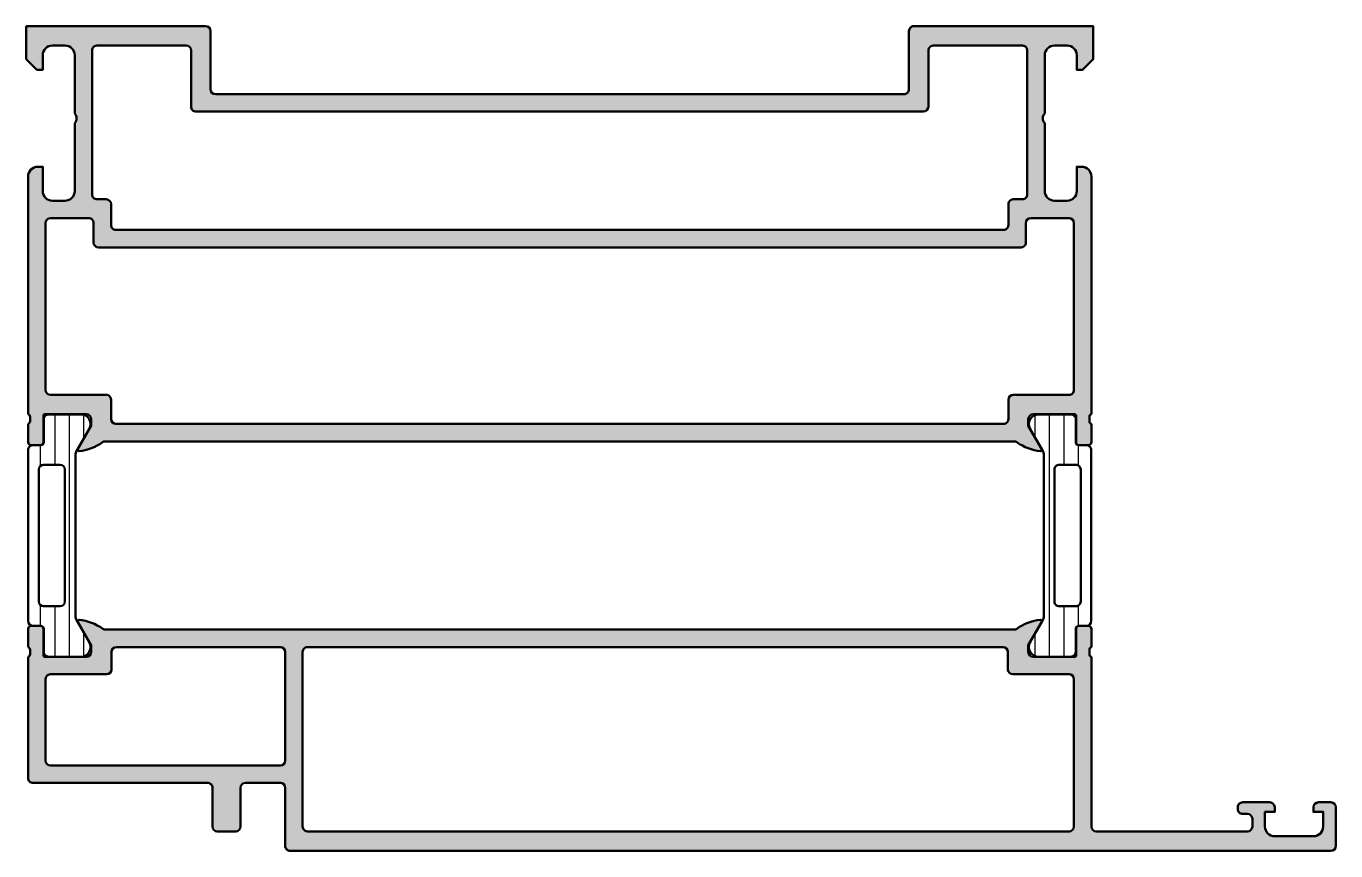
# Model space of a CAD drawing. Extents: x 0 to 135, y 0 to 85.
import ezdxf

# ---------------------------------------------------------------- set-up
doc = ezdxf.new("R2010")
doc.units = 0
for name, color, linetype, lineweight in [('0S-Alu contour', 7, 'Continuous', 50), ('0S-Alu hatch', 252, 'Continuous', 25), ('0S-Plastic contour', 254, 'Continuous', 50), ('0S-Plastic hatch', 253, 'Continuous', 25)]:
    doc.layers.add(name, color=color, linetype=linetype, lineweight=lineweight)
pattern_1 = [(90, (0, 0), (-1.4859, 0), [])]

# ---------------------------------------------------------------- blocks, each defined once
blk = doc.blocks.new('436130__C7B16C82_6BD0_4467_AB91_52075F4DB872_')
at = {"layer": '0S-Alu hatch'}
h = blk.add_hatch(color=256, dxfattribs=at)
edge = h.paths.add_edge_path()
edge.add_line((0, 85), (18.49999999999994, 85.00000000000202))
edge.add_ellipse((18.49999999999979, 84.50000000000188), major_axis=(-0.5000000000001421, 0), ratio=1, start_angle=180, end_angle=269.9999999999829, ccw=False)
edge.add_line((18.99999999999994, 84.50000000000188), (18.99999999999994, 78.50000000000935))
edge.add_arc((19.49999999999993, 78.50000000000935), 0.4999999999999894, 180, 269.9999999999996)
edge.add_line((19.49999999999993, 78.00000000000936), (90.49999999999945, 78.00000000001279))
edge.add_arc((90.49999999999952, 78.50000000001334), 0.5000000000005543, 269.9999999999935, 360)
edge.add_line((91.00000000000006, 78.50000000001334), (91, 84.50000000001963))
edge.add_ellipse((91.49999999999964, 84.5000000000194), major_axis=(-0.4999999999996448, 0), ratio=1, start_angle=269.99999999997556, end_angle=360, ccw=False)
edge.add_line((91.49999999999986, 85.00000000001904), (110, 85.00000000002177))
edge.add_line((110, 85.00000000002177), (109.9999999999999, 81.60998725334218))
edge.add_line((109.9999999999999, 81.60998725334218), (108.8999999999997, 80.50998725334213))
edge.add_line((108.8999999999997, 80.50998725334213), (108.2999999999998, 80.50998725334205))
edge.add_line((108.2999999999998, 80.50998725334205), (108.2999999999999, 82.00998725334212))
edge.add_arc((107.2999999999999, 82.00998725334205), 0.9999999999999573, 0, 90.00000000000081)
edge.add_line((107.2999999999999, 83.009987253342), (106, 83.00998725334199))
edge.add_arc((105.9999999999999, 82.00998725334212), 0.9999999999998721, 89.9999999999992, 180)
edge.add_line((105.0000000000001, 82.00998725334212), (104.9999999999999, 76.00998725334202))
edge.add_arc((105.525, 75.50998725334202), 0.7250000000000246, 136.3971810272982, 223.6028189727017)
edge.add_line((104.9999999999999, 75.00998725334202), (104.9999999999999, 68.0099872533421))
edge.add_arc((106, 68.00998725334208), 1.000000000000028, 180, 270)
edge.add_line((106, 67.00998725334205), (107.2999999999999, 67.00998725334196))
edge.add_arc((107.2999999999998, 68.00998725334202), 1.000000000000042, 270.0000000000041, 360)
edge.add_line((108.2999999999999, 68.00998725334202), (108.2999999999999, 70.50998725334202))
edge.add_line((108.2999999999999, 70.50998725334202), (108.7999999999997, 70.50998725334202))
edge.add_ellipse((108.7999999999998, 69.50998725334192), major_axis=(-1.000000000000099, 0), ratio=1, start_angle=180, end_angle=270.00000000000244, ccw=False)
edge.add_line((109.7999999999999, 69.5099872533419), (109.8000000000008, 45.00000000002188))
edge.add_arc((109.8788364465439, 44.73247940802871), 0.2788950563274882, 106.4198764194935, 181.1645893740963)
edge.add_line((109.5999990000008, 44.72681100003034), (109.5999990000008, 44.27321700003036))
edge.add_arc((109.878867095644, 44.2675563405533), 0.2789255417371578, 178.8371299271119, 253.5754054446409)
edge.add_line((109.8000000000008, 44.00001300003036), (109.8000000000008, 42.12000200002189))
edge.add_ellipse((109.5000000000008, 42.12000200002183), major_axis=(-0.2999999999999971, 0), ratio=1, start_angle=90.00000000000807, end_angle=180, ccw=False)
edge.add_line((109.5000000000009, 41.82000200002183), (108.520025680958, 41.82000200002178))
edge.add_ellipse((108.5200256809581, 42.12000200002177), major_axis=(-0.2999999999999829, 0), ratio=1, start_angle=0, end_angle=89.9999999999892, ccw=False)
edge.add_line((108.2200256809581, 42.12000200002176), (108.220025680958, 44.88000000002194))
edge.add_arc((108.1000256809581, 44.88000000002189), 0.1199999999999051, 0, 90.00000000002036)
edge.add_line((108.1000256809581, 45.0000000000218), (103.8000000000008, 45.00000000002183))
edge.add_arc((103.8000000000008, 44.50000000002183), 0.5, 90, 180)
edge.add_line((103.3000000000008, 44.50000000002183), (103.3000000000008, 43.80000000002181))
edge.add_line((103.3000000000008, 43.80000000002181), (104.6814954576231, 41.40717967699429))
edge.add_ellipse((104.5618802153525, 41.33811978467008), major_axis=(-0.1381197846483073, 0), ratio=1, start_angle=84.37742244924073, end_angle=210.0000000000246, ccw=False)
edge.add_ellipse((105.0382232411751, 46.17660886188026), major_axis=(-5.000000000010685, 0), ratio=1, start_angle=54.48158963273579, end_angle=84.37742244921338, ccw=False)
edge.add_arc((101.8429183889696, 41.69999999992239), 0.5000000001245711, 54.48158963268522, 89.99999999995767)
edge.add_line((101.84291838897, 42.20000000004696), (8.157081610951847, 42.20000000002212))
edge.add_arc((8.157081610951886, 41.70000000002866), 0.499999999993463, 90.00000000000428, 125.5184103672748)
edge.add_ellipse((4.961776758824487, 46.1766088618767), major_axis=(-5.000000000007027, 0), ratio=1, start_angle=95.62257755079412, end_angle=125.518410367271, ccw=False)
edge.add_ellipse((5.438119784647259, 41.33811978467018), major_axis=(-0.13811978464828, 0), ratio=1, start_angle=-29.999999999976694, end_angle=95.62257755082089, ccw=False)
edge.add_line((5.318504542376584, 41.40717967699427), (6.699999999998965, 43.80000000002182))
edge.add_line((6.699999999998965, 43.80000000002182), (6.699999999999, 44.50000000002172))
edge.add_arc((6.199999999998951, 44.50000000002181), 0.5000000000000498, 0, 89.99999999999022)
edge.add_line((6.199999999999036, 45.00000000002186), (1.899974319041781, 45.00000000002188))
edge.add_arc((1.899974319041777, 44.88000000002188), 0.1200000000000045, 89.9999999999982, 180)
edge.add_line((1.779974319041773, 44.88000000002188), (1.77997431904177, 42.12000200002179))
edge.add_ellipse((1.479974319041827, 42.12000200002182), major_axis=(-0.299999999999943, 0), ratio=1, start_angle=89.99999999999778, end_angle=180, ccw=False)
edge.add_line((1.479974319041815, 41.82000200002188), (0.4999999999990053, 41.82000200002188))
edge.add_ellipse((0.4999999999989861, 42.12000200002188), major_axis=(-0.3000000000000043, 0), ratio=1, start_angle=0, end_angle=90.00000000000358, ccw=False)
edge.add_line((0.1999999999989834, 42.12000200002188), (0.1999999999990507, 44.00001300003039))
edge.add_arc((0.121132904355805, 44.26755634055329), 0.2789255417371319, 286.4245945553725, 361.1628700729025)
edge.add_line((0.4000009999989539, 44.27321700003043), (0.400000999998909, 44.72681100003029))
edge.add_arc((0.1211635534558797, 44.7324794080287), 0.2788950563274171, 358.8354106258941, 433.5801235804982)
edge.add_line((0.1999999999989634, 45.0000000000218), (0.1999999999999886, 69.50998725334193))
edge.add_ellipse((1.200000000000013, 69.50998725334203), major_axis=(-1.000000000000024, 0), ratio=1, start_angle=270.00000000000796, end_angle=360, ccw=False)
edge.add_line((1.199999999999874, 70.50998725334206), (1.699999999999924, 70.50998725334199))
edge.add_line((1.699999999999924, 70.50998725334199), (1.699999999999931, 68.00998725334216))
edge.add_arc((2.700000000000038, 68.00998725334216), 1.000000000000106, 180, 269.9999999999943)
edge.add_line((2.699999999999938, 67.00998725334205), (3.999999999999722, 67.00998725334205))
edge.add_arc((3.99999999999985, 68.00998725334215), 1.000000000000099, 269.9999999999927, 360)
edge.add_line((4.99999999999995, 68.00998725334215), (4.999999999999943, 75.00998725334202))
edge.add_arc((4.475000000000115, 75.50998725334205), 0.72499999999989, 316.3971810272854, 403.602818972713)
edge.add_line((4.999999999999956, 76.00998725334206), (4.999999999999943, 82.009987253342))
edge.add_arc((3.999999999999928, 82.00998725334205), 1.000000000000014, 0, 90)
edge.add_line((3.999999999999928, 83.00998725334206), (2.699999999999818, 83.00998725334206))
edge.add_arc((2.700000000000219, 82.00998725334183), 1.000000000000227, 90.000000000023, 180)
edge.add_line((1.699999999999992, 82.00998725334183), (1.699999999999882, 80.509987253342))
edge.add_line((1.699999999999882, 80.509987253342), (1.099999999999795, 80.50998725334213))
edge.add_line((1.099999999999795, 80.50998725334213), (-7.1e-15, 81.60998725334208))
edge.add_line((-7.1e-15, 81.60998725334208), (0, 85))
edge = h.paths.add_edge_path()
edge.add_line((6.949288645833576, 62.70000000000145), (6.949288645833576, 64.70998725334204))
edge.add_arc((6.449288645833547, 64.709987253342), 0.5000000000000285, 0, 90.00000000000325)
edge.add_line((6.449288645833519, 65.20998725334204), (2.499999999999488, 65.20998725334204))
edge.add_arc((2.499999999999488, 64.70998725334204), 0.5, 90, 180)
edge.add_line((1.999999999999488, 64.70998725334204), (1.999999999999488, 47.50000000002184))
edge.add_arc((2.499999999999502, 47.50000000002184), 0.5000000000000142, 180, 269.9999999999984)
edge.add_line((2.499999999999488, 47.00000000002183), (8.24928864583336, 47.00000000002183))
edge.add_ellipse((8.249288645833431, 46.50000000002168), major_axis=(-0.5000000000001564, 0), ratio=1, start_angle=180, end_angle=270.00000000000813, ccw=False)
edge.add_line((8.749288645833587, 46.50000000002175), (8.749288645833587, 44.50000000004659))
edge.add_arc((9.249288645833644, 44.50000000004659), 0.500000000000057, 180, 270)
edge.add_line((9.249288645833644, 44.00000000004653), (100.7507113541662, 44.00000000004653))
edge.add_arc((100.7507113541662, 44.50000000004662), 0.5000000000000853, 269.9999999999968, 360)
edge.add_line((101.2507113541663, 44.50000000004659), (101.2507113541663, 46.50000000002171))
edge.add_ellipse((101.7507113541664, 46.50000000002171), major_axis=(-0.5000000000001137, 0), ratio=1, start_angle=270, end_angle=360, ccw=False)
edge.add_line((101.7507113541664, 47.00000000002183), (107.5000000000004, 47.00000000002183))
edge.add_arc((107.5000000000004, 47.50000000002189), 0.500000000000057, 269.9999999999935, 360)
edge.add_line((108.0000000000005, 47.50000000002184), (108.0000000000004, 64.70998725334204))
edge.add_arc((107.5000000000004, 64.70998725334204), 0.5, 0, 90)
edge.add_line((107.5000000000004, 65.20998725334204), (103.5507113541663, 65.20998725334204))
edge.add_arc((103.5507113541663, 64.70998725334204), 0.5, 90, 180)
edge.add_line((103.0507113541663, 64.70998725334204), (103.0507113541663, 62.70000000000152))
edge.add_ellipse((102.5507113541663, 62.70000000000152), major_axis=(-0.500000000000071, 0), ratio=1, start_angle=89.99999999999511, end_angle=180, ccw=False)
edge.add_line((102.5507113541662, 62.20000000000144), (7.449288645833519, 62.2000000000015))
edge.add_ellipse((7.449288645833526, 62.70000000000145), major_axis=(-0.4999999999999503, 0), ratio=1, start_angle=0, end_angle=89.9999999999992, ccw=False)
edge = h.paths.add_edge_path()
edge.add_arc((7.290012746634417, 82.5099872533427), 0.4900127466352018, 89.9999999999053, 180)
edge.add_line((6.799999999999215, 82.5099872533427), (6.79999999999876, 67.65781615802271))
edge.add_arc((7.299999999998789, 67.65781615802271), 0.5000000000000285, 180, 270.0000000000098)
edge.add_line((7.299999999998874, 67.15781615802268), (8.24928864581176, 67.1578161580227))
edge.add_ellipse((8.249288645811745, 66.6578161580008), major_axis=(-0.500000000021899, 0), ratio=1, start_angle=180, end_angle=269.9999999999984, ccw=False)
edge.add_line((8.749288645833644, 66.6578161580008), (8.749288645833474, 64.50000000000097))
edge.add_arc((9.249288645833346, 64.50000000000097), 0.4999999999998721, 180, 270.0000000000081)
edge.add_line((9.249288645833415, 64.00000000000108), (100.7507113541664, 64.00000000000144))
edge.add_arc((100.7507113541665, 64.50000000000126), 0.4999999999998295, 269.999999999987, 360)
edge.add_line((101.2507113541663, 64.50000000000108), (101.2507113541663, 66.65781615802277))
edge.add_ellipse((101.7507113541662, 66.65781615802277), major_axis=(-0.4999999999998864, 0), ratio=1, start_angle=269.9999999999935, end_angle=360, ccw=False)
edge.add_line((101.7507113541663, 67.15781615802265), (102.700000000001, 67.15781615802265))
edge.add_arc((102.7000000000013, 67.65781615802265), 0.5, 269.9999999999674, 360)
edge.add_line((103.2000000000013, 67.65781615802238), (103.2000000000006, 82.50998725334274))
edge.add_arc((102.7099872533436, 82.50998725334274), 0.4900127466570581, 0, 90.00000000009139)
edge.add_line((102.7099872533428, 82.99999999999982), (93.49999999999994, 82.99999999999972))
edge.add_arc((93.49999999999991, 82.49999999999979), 0.499999999999929, 89.99999999999837, 180)
edge.add_line((93, 82.49999999999984), (92.99999999999994, 76.7000000000093))
edge.add_ellipse((92.49999999999935, 76.7000000000093), major_axis=(-0.5000000000005969, 0), ratio=1, start_angle=90.0000000000424, end_angle=180, ccw=False)
edge.add_line((92.49999999999972, 76.20000000000869), (17.49999999999988, 76.20000000000942))
edge.add_ellipse((17.49999999999978, 76.70000000000927), major_axis=(-0.4999999999998366, 0), ratio=1, start_angle=0, end_angle=90.00000000001222, ccw=False)
edge.add_line((16.99999999999994, 76.70000000000914), (16.99999999999994, 82.49999999997758))
edge.add_arc((16.49999999999994, 82.49999999997758), 0.5, 0, 90)
edge.add_line((16.49999999999994, 82.99999999997758), (7.290012746635227, 82.9999999999779))
at = {"layer": '0S-Alu contour', "color": 7}
for points in [[(0, 85), (18.49999999999994, 85.00000000000202)], [(1.699999999999992, 82.00998725334183), (1.699999999999882, 80.509987253342), (1.099999999999795, 80.50998725334213), (-7.1e-15, 81.60998725334208), (0, 85)], [(18.99999999999994, 84.50000000000188), (18.99999999999994, 78.50000000000935)], [(91.00000000000006, 78.50000000001334), (91, 84.50000000001963)], [(91.49999999999986, 85.00000000001904), (110, 85.00000000002177), (109.9999999999999, 81.60998725334218), (108.8999999999997, 80.50998725334213), (108.2999999999998, 80.50998725334205), (108.2999999999999, 82.00998725334212)], [(3.999999999999928, 83.00998725334206), (2.699999999999818, 83.00998725334206)], [(6.799999999999215, 82.5099872533427), (6.79999999999876, 67.65781615802271)], [(16.49999999999994, 82.99999999997758), (7.290012746635227, 82.9999999999779)], [(16.99999999999994, 76.70000000000914), (16.99999999999994, 82.49999999997758)], [(93, 82.49999999999984), (92.99999999999994, 76.7000000000093)], [(102.7099872533428, 82.99999999999982), (93.49999999999994, 82.99999999999972)], [(103.2000000000013, 67.65781615802238), (103.2000000000006, 82.50998725334274)], [(107.2999999999999, 83.009987253342), (106, 83.00998725334199)], [(4.999999999999956, 76.00998725334206), (4.999999999999943, 82.009987253342)], [(105.0000000000001, 82.00998725334212), (104.9999999999999, 76.00998725334202)], [(19.49999999999993, 78.00000000000936), (90.49999999999945, 78.00000000001279)], [(92.49999999999972, 76.20000000000869), (17.49999999999988, 76.20000000000942)], [(4.99999999999995, 68.00998725334215), (4.999999999999943, 75.00998725334202)], [(104.9999999999999, 75.00998725334202), (104.9999999999999, 68.0099872533421)], [(1.199999999999874, 70.50998725334206), (1.699999999999924, 70.50998725334199), (1.699999999999931, 68.00998725334216)], [(108.2999999999999, 68.00998725334202), (108.2999999999999, 70.50998725334202), (108.7999999999997, 70.50998725334202)], [(0.1999999999989634, 45.0000000000218), (0.1999999999999886, 69.50998725334193)], [(109.7999999999999, 69.5099872533419), (109.8000000000008, 45.00000000002188)], [(2.699999999999938, 67.00998725334205), (3.999999999999722, 67.00998725334205)], [(7.299999999998874, 67.15781615802268), (8.24928864581176, 67.1578161580227)], [(8.749288645833644, 66.6578161580008), (8.749288645833474, 64.50000000000097)], [(101.2507113541663, 64.50000000000108), (101.2507113541663, 66.65781615802277)], [(101.7507113541663, 67.15781615802265), (102.700000000001, 67.15781615802265)], [(106, 67.00998725334205), (107.2999999999999, 67.00998725334196)], [(6.449288645833519, 65.20998725334204), (2.499999999999488, 65.20998725334204)], [(107.5000000000004, 65.20998725334204), (103.5507113541663, 65.20998725334204)], [(1.999999999999488, 64.70998725334204), (1.999999999999488, 47.50000000002184)], [(6.949288645833576, 62.70000000000145), (6.949288645833576, 64.70998725334204)], [(9.249288645833415, 64.00000000000108), (100.7507113541664, 64.00000000000144)], [(103.0507113541663, 64.70998725334204), (103.0507113541663, 62.70000000000152)], [(108.0000000000005, 47.50000000002184), (108.0000000000004, 64.70998725334204)], [(102.5507113541662, 62.20000000000144), (7.449288645833519, 62.2000000000015)], [(2.499999999999488, 47.00000000002183), (8.24928864583336, 47.00000000002183)], [(8.749288645833587, 46.50000000002175), (8.749288645833587, 44.50000000004659)], [(101.2507113541663, 44.50000000004659), (101.2507113541663, 46.50000000002171)], [(101.7507113541664, 47.00000000002183), (107.5000000000004, 47.00000000002183)], [(0.4000009999989539, 44.27321700003043), (0.400000999998909, 44.72681100003029)], [(1.779974319041773, 44.88000000002188), (1.77997431904177, 42.12000200002179)], [(6.199999999999036, 45.00000000002186), (1.899974319041781, 45.00000000002188)], [(108.1000256809581, 45.0000000000218), (103.8000000000008, 45.00000000002183)], [(108.2200256809581, 42.12000200002176), (108.220025680958, 44.88000000002194)], [(109.5999990000008, 44.72681100003034), (109.5999990000008, 44.27321700003036)], [(0.1999999999989834, 42.12000200002188), (0.1999999999990507, 44.00001300003039)], [(5.318504542376584, 41.40717967699427), (6.699999999998965, 43.80000000002182), (6.699999999999, 44.50000000002172)], [(9.249288645833644, 44.00000000004653), (100.7507113541662, 44.00000000004653)], [(103.3000000000008, 44.50000000002183), (103.3000000000008, 43.80000000002181), (104.6814954576231, 41.40717967699429)], [(109.8000000000008, 44.00001300003036), (109.8000000000008, 42.12000200002189)], [(101.84291838897, 42.20000000004696), (8.157081610951847, 42.20000000002212)], [(1.479974319041815, 41.82000200002188), (0.4999999999990053, 41.82000200002188)], [(109.5000000000009, 41.82000200002183), (108.520025680958, 41.82000200002178)]]:
    blk.add_lwpolyline(points, dxfattribs=at)
at = {"layer": '0S-Alu contour', "color": 7, "extrusion": (0, 0, -1)}
for centre, radius, start, end in [((-18.49999999999979, 84.50000000000188), 0.5000000000001421, 90.0000000000171, 180), ((-91.49999999999964, 84.5000000000194), 0.4999999999996448, 0, 90.00000000002441), ((-17.49999999999978, 76.70000000000927), 0.4999999999998366, 269.9999999999878, 0), ((-92.49999999999935, 76.7000000000093), 0.5000000000005969, 180, 269.9999999999576), ((-1.200000000000013, 69.50998725334203), 1.000000000000024, 0, 89.99999999999206), ((-108.7999999999998, 69.50998725334192), 1.000000000000099, 89.99999999999756, 180), ((-8.249288645811745, 66.6578161580008), 0.500000000021899, 90.0000000000016, 180), ((-101.7507113541662, 66.65781615802277), 0.4999999999998864, 0, 90.00000000000651), ((-7.449288645833526, 62.70000000000145), 0.4999999999999503, 270.0000000000008, 0), ((-102.5507113541663, 62.70000000000152), 0.500000000000071, 180, 270.0000000000049), ((-8.249288645833431, 46.50000000002168), 0.5000000000001564, 89.99999999999186, 180), ((-101.7507113541664, 46.50000000002171), 0.5000000000001137, 0, 90), ((-0.4999999999989861, 42.12000200002188), 0.3000000000000043, 269.9999999999964, 0), ((-1.479974319041827, 42.12000200002182), 0.299999999999943, 180, 270.0000000000022), ((-4.961776758824487, 46.1766088618767), 5.000000000007027, 234.481589632729, 264.3774224492059), ((-105.0382232411751, 46.17660886188026), 5.000000000010685, 275.6225775507866, 305.5184103672642), ((-108.5200256809581, 42.12000200002177), 0.2999999999999829, 270.0000000000108, 0), ((-109.5000000000008, 42.12000200002183), 0.2999999999999971, 180, 269.9999999999919), ((-5.438119784647259, 41.33811978467018), 0.13811978464828, 264.3774224491791, 29.99999999997672), ((-104.5618802153525, 41.33811978467008), 0.1381197846483073, 149.9999999999754, 275.6225775507593)]:
    blk.add_arc(centre, radius, start, end, dxfattribs=at)
at = {"layer": '0S-Alu contour', "color": 7}
for centre, radius, start, end in [((2.700000000000219, 82.00998725334183), 1.000000000000227, 90.000000000023, 180), ((3.999999999999928, 82.00998725334205), 1.000000000000014, 0, 90), ((7.290012746634417, 82.5099872533427), 0.4900127466352018, 89.9999999999053, 180), ((16.49999999999994, 82.49999999997758), 0.5, 0, 90), ((93.49999999999991, 82.49999999999979), 0.499999999999929, 89.99999999999837, 180), ((102.7099872533436, 82.50998725334274), 0.4900127466570581, 0, 90.00000000009139), ((105.9999999999999, 82.00998725334212), 0.9999999999998721, 89.9999999999992, 180), ((107.2999999999999, 82.00998725334205), 0.9999999999999573, 0, 90.00000000000081), ((19.49999999999993, 78.50000000000935), 0.4999999999999894, 180, 269.9999999999996), ((90.49999999999952, 78.50000000001334), 0.5000000000005543, 269.9999999999935, 0), ((4.475000000000115, 75.50998725334205), 0.72499999999989, 316.3971810272854, 43.60281897271309), ((105.525, 75.50998725334202), 0.7250000000000246, 136.3971810272982, 223.6028189727017), ((2.700000000000038, 68.00998725334216), 1.000000000000106, 180, 269.9999999999943), ((3.99999999999985, 68.00998725334215), 1.000000000000099, 269.9999999999927, 0), ((7.299999999998789, 67.65781615802271), 0.5000000000000285, 180, 270.0000000000098), ((102.7000000000013, 67.65781615802265), 0.5, 269.9999999999674, 0), ((106, 68.00998725334208), 1.000000000000028, 180, 270), ((107.2999999999998, 68.00998725334202), 1.000000000000042, 270.0000000000041, 0), ((2.499999999999488, 64.70998725334204), 0.5, 90, 180), ((6.449288645833547, 64.709987253342), 0.5000000000000285, 0, 90.00000000000325), ((103.5507113541663, 64.70998725334204), 0.5, 90, 180), ((107.5000000000004, 64.70998725334204), 0.5, 0, 90), ((9.249288645833346, 64.50000000000097), 0.4999999999998721, 180, 270.0000000000081), ((100.7507113541665, 64.50000000000126), 0.4999999999998295, 269.999999999987, 0), ((2.499999999999502, 47.50000000002184), 0.5000000000000142, 180, 269.9999999999984), ((107.5000000000004, 47.50000000002189), 0.500000000000057, 269.9999999999935, 0), ((0.1211635534558797, 44.7324794080287), 0.2788950563274171, 358.8354106258941, 73.58012358049825), ((1.899974319041777, 44.88000000002188), 0.1200000000000045, 89.9999999999982, 180), ((6.199999999998951, 44.50000000002181), 0.5000000000000498, 0, 89.99999999999022), ((103.8000000000008, 44.50000000002183), 0.5, 90, 180), ((108.1000256809581, 44.88000000002189), 0.1199999999999051, 0, 90.00000000002036), ((109.8788364465439, 44.73247940802871), 0.2788950563274882, 106.4198764194935, 181.1645893740963), ((0.121132904355805, 44.26755634055329), 0.2789255417371319, 286.4245945553725, 1.162870072902523), ((9.249288645833644, 44.50000000004659), 0.500000000000057, 180, 270), ((100.7507113541662, 44.50000000004662), 0.5000000000000853, 269.9999999999968, 0), ((109.878867095644, 44.2675563405533), 0.2789255417371578, 178.8371299271119, 253.5754054446409), ((8.157081610951886, 41.70000000002866), 0.499999999993463, 90.00000000000428, 125.5184103672748), ((101.8429183889696, 41.69999999992239), 0.5000000001245711, 54.48158963268522, 89.99999999995767)]:
    blk.add_arc(centre, radius, start, end, dxfattribs=at)
blk = doc.blocks.new('436150__85667DB9_A27B_4EBB_85EC_8E6C97EBCF22_')
at = {"layer": '0S-Alu hatch'}
h = blk.add_hatch(color=256, dxfattribs=at)
edge = h.paths.add_edge_path()
edge.add_arc((0.6999700572225436, 7.499954462553162), 0.4999998920934275, 180, 270.0001587912987)
edge.add_line((0.6999714429377376, 6.999954570461655), (18.69996877529478, 7.000004604487642))
edge.add_ellipse((18.69997016512899, 6.500004604489578), major_axis=(-0.4999999999999963, 0), ratio=1, start_angle=180, end_angle=270.0001592632694, ccw=False)
edge.add_line((19.19997016512899, 6.500004604489589), (19.1999701651292, 2.500004642226102))
edge.add_arc((19.6999701651292, 2.500004642226116), 0.5, 180, 269.9999999999772)
edge.add_line((19.699970165129, 2.000004642226116), (21.59996949843173, 2.000004642225434))
edge.add_arc((21.59996949843145, 2.500004642225505), 0.500000000000071, 270.0000000000326, 360)
edge.add_line((22.09996949843152, 2.500004642225505), (22.09996949843151, 6.499999063508155))
edge.add_ellipse((22.59996949843141, 6.499999063508278), major_axis=(-0.4999999999999041, 0), ratio=1, start_angle=270.00000000001506, end_angle=360, ccw=False)
edge.add_line((22.59996949843128, 6.999999063508184), (26.19996949842705, 6.99999906350817))
edge.add_ellipse((26.19996949842682, 6.499999063504656), major_axis=(-0.5000000000035137, 0), ratio=1, start_angle=180, end_angle=269.9999999999735, ccw=False)
edge.add_line((26.69996949843034, 6.499999063504645), (26.69996949843034, 0.4999999997975948))
edge.add_arc((27.19996949843036, 0.4999999997974385), 0.5000000000000285, 180, 270.0000000001303)
edge.add_line((27.1999694984315, -2.025899e-10), (134.4999701651293, 4.60147e-11))
edge.add_arc((134.4999306950649, 0.5000394701102095), 0.5000394716219578, 270.0045225791946, 359.9954774207697)
edge.add_line((134.9999701651291, 0.5000000000454757), (134.9999701651291, 4.500000000046242))
edge.add_arc((134.4999150615733, 4.499944896490234), 0.5000551065918479, 0.0063137065699082, 89.99368629343056)
edge.add_line((134.4999701651295, 5.000000000046014), (133.1999518545822, 5.000000000046014))
edge.add_arc((133.1999545954497, 4.49999725917857), 0.5000027408749566, 90.00031407855832, 179.9996859215192)
edge.add_line((132.6999518545822, 4.500000000045394), (132.6999518545822, 4.000000000046242))
edge.add_line((132.6999518545822, 4.000000000046242), (133.6999518545826, 4.000000000046242))
edge.add_line((133.6999518545826, 4.000000000046242), (133.6999518545823, 2.500000000046242))
edge.add_ellipse((132.6999320314345, 2.500019823194037), major_axis=(-1.00001982334427, 0), ratio=1, start_angle=90.0011357601876, end_angle=179.9988642393878, ccw=False)
edge.add_line((132.6999518545823, 1.500000000046242), (128.6999518545823, 1.500000000046014))
edge.add_ellipse((128.69997167773, 2.500019823193591), major_axis=(-1.000019823344051, 0), ratio=1, start_angle=0.0011357599706229848, end_angle=89.9988642398124, ccw=False)
edge.add_line((127.6999518545824, 2.500000000049631), (127.6999518545824, 4.000000000046242))
edge.add_line((127.6999518545824, 4.000000000046242), (128.6999518545823, 4.000000000046014))
edge.add_line((128.6999518545823, 4.000000000046014), (128.6999518545823, 4.500000000046014))
edge.add_arc((128.1999491137143, 4.499997259178257), 0.5000027408754965, 0.0003140784807261, 89.99968592143841)
edge.add_line((128.1999518545818, 5.000000000046242), (125.3999640616138, 5.000000000046242))
edge.add_arc((125.399956626963, 4.500007434696755), 0.4999925654047618, 89.99914803909982, 180.0008519608678)
edge.add_line((124.8999640616135, 4.500000000046183), (124.8999640616133, 4.299995422409978))
edge.add_arc((125.3999540994817, 4.299985460277781), 0.4999900379677317, 179.9988584008714, 270.0011415989594)
edge.add_line((125.3999640616135, 3.799995422409295), (125.8999640616137, 3.799995422409295))
edge.add_ellipse((125.8999306739911, 3.299962034786955), major_axis=(-0.5000333887369992, 0), ratio=1, start_angle=180.0038256842582, end_angle=269.99617431573824, ccw=False)
edge.add_line((126.3999640616134, 3.299995422409534), (126.3999640616137, 2.500000000046242))
edge.add_ellipse((125.899780640694, 2.500024147490726), major_axis=(-0.5001834215025825, 0), ratio=1, start_angle=90.00276607862628, end_angle=179.997233921351, ccw=False)
edge.add_line((125.8998047881388, 1.999840726571022), (110.2999701651291, 1.999840726570567))
edge.add_ellipse((110.2999701651291, 2.499840726570578), major_axis=(-0.5000000000000107, 0), ratio=1, start_angle=0, end_angle=90, ccw=False)
edge.add_line((109.7999701651291, 2.499840726570567), (109.7999701651291, 19.99999999999667))
edge.add_ellipse((109.8788066116719, 20.26752059198979), major_axis=(-0.2788950563273654, 0), ratio=1, start_angle=-1.1645893740724773, end_angle=73.58012358055089, ccw=False)
edge.add_line((109.5999691651289, 20.27318899998804), (109.5999691651289, 20.72678299998809))
edge.add_ellipse((109.8788372607721, 20.73244365946513), major_axis=(-0.2789255417372284, 0), ratio=1, start_angle=-73.57540544466673, end_angle=1.1628700728833792, ccw=False)
edge.add_line((109.7999701651291, 20.99998699998818), (109.7999701651291, 22.87999799999657))
edge.add_arc((109.4999701651288, 22.87999799999653), 0.3000000000002103, 0, 89.99999999999459)
edge.add_line((109.4999701651289, 23.17999799999674), (108.519995846086, 23.17999799999674))
edge.add_arc((108.5199958460862, 22.87999799999679), 0.2999999999999545, 90.00000000004614, 180)
edge.add_line((108.2199958460863, 22.87999799999679), (108.2199958460863, 20.11999999999657))
edge.add_ellipse((108.0999958460864, 20.11999999999658), major_axis=(-0.1199999999999051, 0), ratio=1, start_angle=90.00000000000682, end_angle=180, ccw=False)
edge.add_line((108.0999958460864, 19.99999999999667), (103.7999701651281, 19.99999999999667))
edge.add_ellipse((103.7999701651286, 20.49999999999624), major_axis=(-0.4999999999995595, 0), ratio=1, start_angle=0, end_angle=89.99999999994628, ccw=False)
edge.add_line((103.2999701651291, 20.49999999999622), (103.2999701651291, 21.19999999999651))
edge.add_line((103.2999701651291, 21.19999999999651), (104.6814656227514, 23.59282032302404))
edge.add_arc((104.5618503804808, 23.66188021534838), 0.1381197846483169, 329.9999999999122, 457.7024374940416)
edge.add_arc((105.0094687684634, 18.82052898054297), 5.000000000001244, 95.34922800960167, 125.4670560810972)
edge.add_ellipse((101.8181775899771, 23.2999999999973), major_axis=(-0.5000000000001713, 0), ratio=1, start_angle=90.00000000000489, end_angle=125.46705608108991, ccw=False)
edge.add_line((101.8181775899772, 22.79999999999713), (8.181762740277305, 22.79999999999713))
edge.add_ellipse((8.181762740277314, 23.29999999999596), major_axis=(-0.4999999999988347, 0), ratio=1, start_angle=54.532943918866295, end_angle=89.9999999999992, ccw=False)
edge.add_arc((4.990471561794862, 18.82052898055365), 4.999999999990572, 54.53294391886307, 84.6507719903928)
edge.add_arc((5.438089949776866, 23.66188021534856), 0.1381197846481411, 82.29756250591925, 210.0000000000099)
edge.add_line((5.318474707506352, 23.59282032302447), (6.699970165128746, 21.19999999999647))
edge.add_line((6.699970165128746, 21.19999999999647), (6.699970165128718, 20.4999999999969))
edge.add_ellipse((6.199970165128633, 20.49999999999677), major_axis=(-0.5000000000000844, 0), ratio=1, start_angle=90.00000000000642, end_angle=180, ccw=False)
edge.add_line((6.199970165128689, 19.99999999999669), (1.89994448417184, 19.99999999999713))
edge.add_ellipse((1.899944484171611, 20.11999999999725), major_axis=(-0.1200000000001182, 0), ratio=1, start_angle=0, end_angle=90.00000000010908, ccw=False)
edge.add_line((1.779944484171494, 20.11999999999725), (1.779944484171949, 22.87999799999702))
edge.add_arc((1.479944484171738, 22.87999799999699), 0.3000000000002103, 0, 89.99999999999459)
edge.add_line((1.479944484171767, 23.1799979999972), (0.4999701651289286, 23.1799979999972))
edge.add_arc((0.4999701651289286, 22.87999799999699), 0.3000000000002103, 90, 180)
edge.add_line((0.1999701651287182, 22.87999799999699), (0.199970165129173, 20.99998699998845))
edge.add_ellipse((0.1211030694860669, 20.73244365946587), major_axis=(-0.2789255417367892, 0), ratio=1, start_angle=178.837129927107, end_angle=253.57540544463671, ccw=False)
edge.add_line((0.399971165128875, 20.72678299998878), (0.3999711651288749, 20.27318899998852))
edge.add_ellipse((0.1211337185865505, 20.26752059199022), major_axis=(-0.27889505632671, 0), ratio=1, start_angle=106.41987641948259, end_angle=181.164589374085, ccw=False)
edge.add_line((0.1999701651293443, 19.99999999999778), (0.1999701651291161, 7.499954462553162))
edge = h.paths.add_edge_path()
edge.add_ellipse((28.99996949843279, 20.49999999999712), major_axis=(-0.5, 0), ratio=1, start_angle=269.9999999999984, end_angle=360, ccw=False)
edge.add_line((28.99996949843281, 20.99999999999711), (100.699970165129, 20.99999999999713))
edge.add_ellipse((100.699970165129, 20.49999999999713), major_axis=(-0.5, 0), ratio=1, start_angle=180, end_angle=270, ccw=False)
edge.add_line((101.199970165129, 20.49999999999713), (101.199970165129, 18.69999999999713))
edge.add_arc((101.699970165129, 18.69999999999713), 0.5, 180, 270)
edge.add_line((101.699970165129, 18.19999999999713), (107.499970165129, 18.19999999999713))
edge.add_ellipse((107.499970165129, 17.69999999999713), major_axis=(-0.5, 0), ratio=1, start_angle=180, end_angle=270, ccw=False)
edge.add_line((107.999970165129, 17.69999999999713), (107.9999701651291, 2.499999999983458))
edge.add_ellipse((107.4999701651291, 2.499999999983458), major_axis=(-0.5, 0), ratio=1, start_angle=90.00000000013188, end_angle=180, ccw=False)
edge.add_line((107.4999701651303, 1.999999999983458), (28.99996949843214, 1.999999999801573))
edge.add_ellipse((28.99996949843097, 2.499999999801559), major_axis=(-0.4999999999999716, 0), ratio=1, start_angle=0, end_angle=90.00000000013353, ccw=False)
edge.add_line((28.499969498431, 2.499999999801559), (28.49996949843279, 20.49999999999712))
edge = h.paths.add_edge_path()
edge.add_ellipse((2.499970165129241, 17.69999999999714), major_axis=(-0.4999999999999716, 0), ratio=1, start_angle=269.99999999999676, end_angle=360, ccw=False)
edge.add_line((2.499970165129269, 18.19999999999712), (8.29997016512928, 18.19999999999713))
edge.add_arc((8.299970165129267, 18.69999999999715), 0.5000000000000285, 270.0000000000017, 360)
edge.add_line((8.799970165129295, 18.69999999999715), (8.79997016512931, 20.49999999999714))
edge.add_ellipse((9.299970165129295, 20.49999999999714), major_axis=(-0.4999999999999858, 0), ratio=1, start_angle=270.00000000000165, end_angle=360, ccw=False)
edge.add_line((9.29997016512928, 20.99999999999713), (26.19996949843033, 20.99999999999713))
edge.add_ellipse((26.19996949843033, 20.49999999999713), major_axis=(-0.5, 0), ratio=1, start_angle=180, end_angle=270, ccw=False)
edge.add_line((26.69996949843034, 20.49999999999713), (26.69996949843034, 9.299999063508167))
edge.add_ellipse((26.19996949843033, 9.299999063508182), major_axis=(-0.5, 0), ratio=1, start_angle=90, end_angle=180, ccw=False)
edge.add_line((26.19996949843033, 8.799999063508182), (2.499970165129127, 8.799999063508182))
edge.add_ellipse((2.499970165129127, 9.299999063508182), major_axis=(-0.5, 0), ratio=1, start_angle=0, end_angle=90, ccw=False)
edge.add_line((1.999970165129127, 9.299999063508182), (1.999970165129269, 17.69999999999714))
at = {"layer": '0S-Alu contour', "color": 7}
for points in [[(1.479944484171767, 23.1799979999972), (0.4999701651289286, 23.1799979999972)], [(5.318474707506352, 23.59282032302447), (6.699970165128746, 21.19999999999647), (6.699970165128718, 20.4999999999969)], [(103.2999701651291, 20.49999999999622), (103.2999701651291, 21.19999999999651), (104.6814656227514, 23.59282032302404)], [(109.4999701651289, 23.17999799999674), (108.519995846086, 23.17999799999674)], [(0.1999701651287182, 22.87999799999699), (0.199970165129173, 20.99998699998845)], [(1.779944484171494, 20.11999999999725), (1.779944484171949, 22.87999799999702)], [(101.8181775899772, 22.79999999999713), (8.181762740277305, 22.79999999999713)], [(108.2199958460863, 22.87999799999679), (108.2199958460863, 20.11999999999657)], [(109.7999701651291, 20.99998699998818), (109.7999701651291, 22.87999799999657)], [(0.399971165128875, 20.72678299998878), (0.3999711651288749, 20.27318899998852)], [(8.799970165129295, 18.69999999999715), (8.79997016512931, 20.49999999999714)], [(9.29997016512928, 20.99999999999713), (26.19996949843033, 20.99999999999713)], [(26.69996949843034, 20.49999999999713), (26.69996949843034, 9.299999063508167)], [(28.499969498431, 2.499999999801559), (28.49996949843279, 20.49999999999712)], [(28.99996949843281, 20.99999999999711), (100.699970165129, 20.99999999999713)], [(101.199970165129, 20.49999999999713), (101.199970165129, 18.69999999999713)], [(109.5999691651289, 20.27318899998804), (109.5999691651289, 20.72678299998809)], [(0.1999701651293443, 19.99999999999778), (0.1999701651291161, 7.499954462553162)], [(6.199970165128689, 19.99999999999669), (1.89994448417184, 19.99999999999713)], [(108.0999958460864, 19.99999999999667), (103.7999701651281, 19.99999999999667)], [(109.7999701651291, 2.499840726570567), (109.7999701651291, 19.99999999999667)], [(1.999970165129127, 9.299999063508182), (1.999970165129269, 17.69999999999714)], [(2.499970165129269, 18.19999999999712), (8.29997016512928, 18.19999999999713)], [(101.699970165129, 18.19999999999713), (107.499970165129, 18.19999999999713)], [(107.999970165129, 17.69999999999713), (107.9999701651291, 2.499999999983458)], [(26.19996949843033, 8.799999063508182), (2.499970165129127, 8.799999063508182)], [(0.6999714429377376, 6.999954570461655), (18.69996877529478, 7.000004604487642)], [(22.59996949843128, 6.999999063508184), (26.19996949842705, 6.99999906350817)], [(19.19997016512899, 6.500004604489589), (19.1999701651292, 2.500004642226102)], [(22.09996949843152, 2.500004642225505), (22.09996949843151, 6.499999063508155)], [(26.69996949843034, 6.499999063504645), (26.69996949843034, 0.4999999997975948)], [(124.8999640616135, 4.500000000046183), (124.8999640616133, 4.299995422409978)], [(128.1999518545818, 5.000000000046242), (125.3999640616138, 5.000000000046242)], [(127.6999518545824, 2.500000000049631), (127.6999518545824, 4.000000000046242), (128.6999518545823, 4.000000000046014), (128.6999518545823, 4.500000000046014)], [(132.6999518545822, 4.500000000045394), (132.6999518545822, 4.000000000046242), (133.6999518545826, 4.000000000046242), (133.6999518545823, 2.500000000046242)], [(134.4999701651295, 5.000000000046014), (133.1999518545822, 5.000000000046014)], [(134.9999701651291, 0.5000000000454757), (134.9999701651291, 4.500000000046242)], [(125.3999640616135, 3.799995422409295), (125.8999640616137, 3.799995422409295)], [(126.3999640616134, 3.299995422409534), (126.3999640616137, 2.500000000046242)], [(19.699970165129, 2.000004642226116), (21.59996949843173, 2.000004642225434)], [(107.4999701651303, 1.999999999983458), (28.99996949843214, 1.999999999801573)], [(125.8998047881388, 1.999840726571022), (110.2999701651291, 1.999840726570567)], [(132.6999518545823, 1.500000000046242), (128.6999518545823, 1.500000000046014)], [(27.1999694984315, -2.025899e-10), (134.4999701651293, 4.60147e-11)]]:
    blk.add_lwpolyline(points, dxfattribs=at)
for centre, radius, start, end in [((0.4999701651289286, 22.87999799999699), 0.3000000000002103, 90, 180), ((1.479944484171738, 22.87999799999699), 0.3000000000002103, 0, 89.99999999999459), ((5.438089949776866, 23.66188021534856), 0.1381197846481411, 82.29756250591925, 210.0000000000099), ((4.990471561794862, 18.82052898055365), 4.999999999990572, 54.53294391886307, 84.6507719903928), ((105.0094687684634, 18.82052898054297), 5.000000000001244, 95.34922800960167, 125.4670560810972), ((104.5618503804808, 23.66188021534838), 0.1381197846483169, 329.9999999999122, 97.70243749404165), ((108.5199958460862, 22.87999799999679), 0.2999999999999545, 90.00000000004614, 180), ((109.4999701651288, 22.87999799999653), 0.3000000000002103, 0, 89.99999999999459), ((8.299970165129267, 18.69999999999715), 0.5000000000000285, 270.0000000000017, 0), ((101.699970165129, 18.69999999999713), 0.5, 180, 270), ((0.6999700572225436, 7.499954462553162), 0.4999998920934275, 180, 270.0001587912987), ((125.399956626963, 4.500007434696755), 0.4999925654047618, 89.99914803909982, 180.0008519608678), ((125.3999540994817, 4.299985460277781), 0.4999900379677317, 179.9988584008714, 270.0011415989594), ((128.1999491137143, 4.499997259178257), 0.5000027408754965, 0.0003140784807261, 89.99968592143841), ((133.1999545954497, 4.49999725917857), 0.5000027408749566, 90.00031407855832, 179.9996859215192), ((134.4999150615733, 4.499944896490234), 0.5000551065918479, 0.0063137065699082, 89.99368629343056), ((19.6999701651292, 2.500004642226116), 0.5, 180, 269.9999999999772), ((21.59996949843145, 2.500004642225505), 0.500000000000071, 270.0000000000326, 0), ((27.19996949843036, 0.4999999997974385), 0.5000000000000285, 180, 270.0000000001303), ((134.4999306950649, 0.5000394701102095), 0.5000394716219578, 270.0045225791946, 359.9954774207697)]:
    blk.add_arc(centre, radius, start, end, dxfattribs=at)
at = {"layer": '0S-Alu contour', "color": 7, "extrusion": (0, 0, -1)}
for centre, radius, start, end in [((-8.181762740277314, 23.29999999999596), 0.4999999999988347, 270.0000000000008, 305.4670560811338), ((-101.8181775899771, 23.2999999999973), 0.5000000000001713, 234.5329439189102, 269.9999999999951), ((-0.1211030694860669, 20.73244365946587), 0.2789255417367892, 106.4245945553633, 181.1628700728931), ((-0.1211337185865505, 20.26752059199022), 0.27889505632671, 178.835410625915, 253.5801235805174), ((-6.199970165128633, 20.49999999999677), 0.5000000000000844, 180, 269.9999999999936), ((-9.299970165129295, 20.49999999999714), 0.4999999999999858, 0, 89.99999999999837), ((-26.19996949843033, 20.49999999999713), 0.5, 90, 180), ((-28.99996949843279, 20.49999999999712), 0.5, 0, 90.0000000000016), ((-100.699970165129, 20.49999999999713), 0.5, 90, 180), ((-103.7999701651286, 20.49999999999624), 0.4999999999995595, 270.0000000000537, 0), ((-109.8788066116719, 20.26752059198979), 0.2788950563273654, 286.4198764194491, 1.164589374072511), ((-109.8788372607721, 20.73244365946513), 0.2789255417372284, 358.8371299271166, 73.57540544466674), ((-1.899944484171611, 20.11999999999725), 0.1200000000001182, 269.9999999998909, 0), ((-108.0999958460864, 20.11999999999658), 0.1199999999999051, 180, 269.9999999999932), ((-2.499970165129241, 17.69999999999714), 0.4999999999999716, 0, 90.00000000000325), ((-107.499970165129, 17.69999999999713), 0.5, 90, 180), ((-2.499970165129127, 9.299999063508182), 0.5, 270, 0), ((-26.19996949843033, 9.299999063508182), 0.5, 180, 270), ((-18.69997016512899, 6.500004604489578), 0.4999999999999963, 89.99984073673063, 180), ((-22.59996949843141, 6.499999063508278), 0.4999999999999041, 0, 89.99999999998494), ((-26.19996949842682, 6.499999063504656), 0.5000000000035137, 90.00000000002646, 180), ((-125.8999306739911, 3.299962034786955), 0.5000333887369992, 90.00382568426176, 179.9961743157418), ((-28.99996949843097, 2.499999999801559), 0.4999999999999716, 269.9999999998665, 0), ((-107.4999701651291, 2.499999999983458), 0.5, 180, 269.9999999998681), ((-110.2999701651291, 2.499840726570578), 0.5000000000000107, 270, 0), ((-125.899780640694, 2.500024147490726), 0.5001834215025825, 180.002766078649, 269.9972339213737), ((-128.69997167773, 2.500019823193591), 1.000019823344051, 270.0011357601876, 359.9988642400294), ((-132.6999320314345, 2.500019823194037), 1.00001982334427, 180.0011357606123, 269.9988642398124)]:
    blk.add_arc(centre, radius, start, end, dxfattribs=at)
blk = doc.blocks.new('284077__5E4DCB47_E989_44FC_B5E9_5D5A3AE10FBA___89A1FBFE_5561_4B4B_992A_D5B28ACE22EF_')
at = {"layer": '0S-Plastic hatch'}
h = blk.add_hatch(dxfattribs=at)
h.set_pattern_fill('ANSI31', color=256, scale=0.4680000000000001, angle=45, style=0)
h.set_pattern_definition(pattern_1)
edge = h.paths.add_edge_path()
edge.add_arc((1.507739283535348, 22.89035946819728), 0.3000000000000451, 359.9947128354764, 450.0000000000091)
edge.add_line((1.5077392835353, 23.19035946819733), (0.70257940915414, 23.19035946819739))
edge.add_ellipse((0.7025794091541684, 23.69035946819741), major_axis=(-0.5000000000000285, 0), ratio=1, start_angle=0, end_angle=89.9999999999967, ccw=False)
edge.add_line((0.20257940915414, 23.69035946819741), (0.20257940915414, 41.30965931566575))
edge.add_ellipse((0.702579409154062, 41.30965931566566), major_axis=(-0.4999999999999221, 0), ratio=1, start_angle=269.9999999999911, end_angle=360, ccw=False)
edge.add_line((0.70257940915414, 41.80965931566558), (1.5077392835353, 41.8096593156657))
edge.add_arc((1.507739283535235, 42.10965931566574), 0.3000000000000469, 270.0000000000126, 360.0052871645236)
edge.add_line((1.807739282257985, 42.10968699919441), (1.807519629845131, 44.49000939193147))
edge.add_ellipse((2.307519629845242, 44.4900093919314), major_axis=(-0.5000000000001111, 0), ratio=1, start_angle=269.9999999999997, end_angle=360, ccw=False)
edge.add_line((2.307519629845245, 44.99000939193152), (5.639302077690985, 44.9900093919314))
edge.add_ellipse((5.639302077691025, 43.99000939193139), major_axis=(-1.000000000000014, 0), ratio=1, start_angle=150.172367106163, end_angle=270.00000000000233, ccw=False)
edge.add_line((6.506827747072147, 43.4926169784741), (5.166237165308615, 41.15442944214518))
edge.add_arc((5.599999999999025, 40.90573323541664), 0.4999999999998276, 150.1723671061642, 180)
edge.add_line((5.099999999999197, 40.90573323541664), (5.099999999999084, 24.09428554844633))
edge.add_arc((5.599999999999338, 24.09428554844616), 0.5000000000002541, 180, 209.8276328938228)
edge.add_line((5.166237165308502, 23.8455893417175), (6.506827747072264, 21.50740180538893))
edge.add_ellipse((5.639302077691107, 21.01000939193158), major_axis=(-1.000000000000073, 0), ratio=1, start_angle=89.99999999999949, end_angle=209.8276328938387, ccw=False)
edge.add_line((5.639302077691098, 20.01000939193151), (2.307519629845359, 20.01000939193151))
edge.add_ellipse((2.307519629845216, 20.5100093919317), major_axis=(-0.500000000000199, 0), ratio=1, start_angle=0, end_angle=90.00000000001631, ccw=False)
edge.add_line((1.807519629845018, 20.5100093919317), (1.807739282258097, 22.89033178466861))
edge = h.paths.add_edge_path()
edge.add_arc((3.499999999999175, 39.30000939193147), 0.5, 0, 90)
edge.add_line((3.499999999999175, 39.80000939193147), (1.799999999999016, 39.80000939193147))
edge.add_arc((1.799999999999016, 39.30000939193147), 0.5, 90, 180)
edge.add_line((1.299999999999016, 39.30000939193147), (1.299999999999016, 25.70000939193156))
edge.add_arc((1.799999999999016, 25.70000939193156), 0.5, 180, 270)
edge.add_line((1.799999999999016, 25.20000939193156), (3.499999999999175, 25.20000939193156))
edge.add_arc((3.499999999999175, 25.70000939193156), 0.5, 270, 360)
edge.add_line((3.999999999999175, 25.70000939193156), (3.999999999999175, 39.30000939193147))
at = {"layer": '0S-Alu contour', "color": 7}
for points in [[(1.299999999999016, 39.30000939193147), (1.299999999999016, 25.70000939193156)], [(3.499999999999175, 39.80000939193147), (1.799999999999016, 39.80000939193147)], [(3.999999999999175, 25.70000939193156), (3.999999999999175, 39.30000939193147)], [(1.799999999999016, 25.20000939193156), (3.499999999999175, 25.20000939193156)]]:
    blk.add_lwpolyline(points, dxfattribs=at)
for centre, start, end in [((1.799999999999016, 39.30000939193147), 90, 180), ((3.499999999999175, 39.30000939193147), 0, 90), ((1.799999999999016, 25.70000939193156), 180, 270), ((3.499999999999175, 25.70000939193156), 270, 0)]:
    blk.add_arc(centre, 0.5, start, end, dxfattribs=at)
at = {"layer": '0S-Plastic contour', "color": 7}
for points in [[(2.307519629845245, 44.99000939193152), (5.639302077690985, 44.9900093919314)], [(1.807739282257985, 42.10968699919441), (1.807519629845131, 44.49000939193147)], [(6.506827747072147, 43.4926169784741), (5.166237165308615, 41.15442944214518)], [(0.20257940915414, 23.69035946819741), (0.20257940915414, 41.30965931566575)], [(0.70257940915414, 41.80965931566558), (1.5077392835353, 41.8096593156657)], [(5.099999999999197, 40.90573323541664), (5.099999999999084, 24.09428554844633)], [(1.5077392835353, 23.19035946819733), (0.70257940915414, 23.19035946819739)], [(5.166237165308502, 23.8455893417175), (6.506827747072264, 21.50740180538893)], [(1.807519629845018, 20.5100093919317), (1.807739282258097, 22.89033178466861)], [(5.639302077691098, 20.01000939193151), (2.307519629845359, 20.01000939193151)]]:
    blk.add_lwpolyline(points, dxfattribs=at)
at = {"layer": '0S-Plastic contour', "color": 7, "extrusion": (0, 0, -1)}
for centre, radius, start, end in [((-2.307519629845242, 44.4900093919314), 0.5000000000001111, 0, 90.0000000000003), ((-5.639302077691025, 43.99000939193139), 1.000000000000014, 89.99999999999766, 209.8276328938371), ((-0.702579409154062, 41.30965931566566), 0.4999999999999221, 0, 90.00000000000892), ((-0.7025794091541684, 23.69035946819741), 0.5000000000000285, 270.0000000000033, 0), ((-2.307519629845216, 20.5100093919317), 0.500000000000199, 269.9999999999837, 0), ((-5.639302077691107, 21.01000939193158), 1.000000000000073, 150.1723671061613, 270.0000000000005)]:
    blk.add_arc(centre, radius, start, end, dxfattribs=at)
at = {"layer": '0S-Plastic contour', "color": 7}
for centre, radius, start, end in [((1.507739283535235, 42.10965931566574), 0.3000000000000469, 270.0000000000126, 0.0052871645235645), ((5.599999999999025, 40.90573323541664), 0.4999999999998276, 150.1723671061642, 180), ((1.507739283535348, 22.89035946819728), 0.3000000000000451, 359.9947128354764, 90.00000000000911), ((5.599999999999338, 24.09428554844616), 0.5000000000002541, 180, 209.8276328938228)]:
    blk.add_arc(centre, radius, start, end, dxfattribs=at)
blk = doc.blocks.new('284077__D187A2E2_2897_481B_ACA3_0821B045D3B8___8B4C0B29_9D08_4836_9B08_33373A18AE61_')
at = {"layer": '0S-Plastic hatch'}
h = blk.add_hatch(dxfattribs=at)
h.set_pattern_fill('ANSI31', color=256, scale=0.4680000000000001, angle=45, style=0)
h.set_pattern_definition(pattern_1)
edge = h.paths.add_edge_path()
edge.add_ellipse((108.4922607164392, 22.89035946819728), major_axis=(-0.3000000000000502, 0), ratio=1, start_angle=-90.00000000000807, end_angle=0.005287164523622323, ccw=False)
edge.add_line((108.4922607164392, 23.19035946819733), (109.2974205908204, 23.19035946819739))
edge.add_arc((109.2974205908204, 23.69035946819739), 0.5000000000000071, 270.0000000000017, 360)
edge.add_line((109.7974205908204, 23.6903594681974), (109.7974205908204, 41.30965931566575))
edge.add_arc((109.2974205908205, 41.30965931566567), 0.4999999999999006, 0, 90.00000000000978)
edge.add_line((109.2974205908204, 41.80965931566558), (108.4922607164392, 41.8096593156657))
edge.add_ellipse((108.4922607164393, 42.10965931566574), major_axis=(-0.3000000000000469, 0), ratio=1, start_angle=-0.005287164523622323, end_angle=89.99999999998653, ccw=False)
edge.add_line((108.1922607177166, 42.10968699919441), (108.1924803701294, 44.49000939193147))
edge.add_arc((107.6924803701293, 44.4900093919314), 0.5000000000001137, 0, 90)
edge.add_line((107.6924803701293, 44.99000939193152), (104.3606979222836, 44.9900093919314))
edge.add_arc((104.3606979222835, 43.99000939193139), 1.000000000000021, 89.99999999999837, 209.8276328938363)
edge.add_line((103.4931722529024, 43.4926169784741), (104.8337628346659, 41.15442944214518))
edge.add_ellipse((104.3999999999755, 40.90573323541663), major_axis=(-0.4999999999998581, 0), ratio=1, start_angle=180, end_angle=209.8276328938347, ccw=False)
edge.add_line((104.8999999999754, 40.90573323541663), (104.8999999999755, 24.09428554844633))
edge.add_ellipse((104.3999999999752, 24.09428554844616), major_axis=(-0.5000000000002558, 0), ratio=1, start_angle=150.1723671061775, end_angle=180, ccw=False)
edge.add_line((104.833762834666, 23.8455893417175), (103.4931722529023, 21.50740180538893))
edge.add_arc((104.3606979222835, 21.01000939193159), 1.000000000000088, 150.1723671061625, 269.9999999999992)
edge.add_line((104.3606979222835, 20.01000939193151), (107.6924803701292, 20.01000939193151))
edge.add_arc((107.6924803701293, 20.51000939193173), 0.5000000000002203, 269.9999999999853, 360)
edge.add_line((108.1924803701295, 20.51000939193172), (108.1922607177165, 22.89033178466861))
edge = h.paths.add_edge_path()
edge.add_ellipse((108.1999999999756, 39.30000939193148), major_axis=(-0.4999999999999929, 0), ratio=1, start_angle=180, end_angle=270.00000000000165, ccw=False)
edge.add_line((108.6999999999755, 39.30000939193148), (108.6999999999755, 25.70000939193155))
edge.add_ellipse((108.1999999999756, 25.70000939193155), major_axis=(-0.4999999999999858, 0), ratio=1, start_angle=89.9999999999983, end_angle=180, ccw=False)
edge.add_line((108.1999999999755, 25.20000939193156), (106.4999999999754, 25.20000939193156))
edge.add_ellipse((106.4999999999754, 25.70000939193155), major_axis=(-0.4999999999999929, 0), ratio=1, start_angle=0, end_angle=90.00000000000159, ccw=False)
edge.add_line((105.9999999999754, 25.70000939193156), (105.9999999999754, 39.30000939193148))
edge.add_ellipse((106.4999999999754, 39.30000939193148), major_axis=(-0.4999999999999858, 0), ratio=1, start_angle=269.9999999999984, end_angle=360, ccw=False)
edge.add_line((106.4999999999754, 39.80000939193147), (108.1999999999755, 39.80000939193147))
at = {"layer": '0S-Alu contour', "color": 7}
for points in [[(105.9999999999754, 25.70000939193156), (105.9999999999754, 39.30000939193148)], [(106.4999999999754, 39.80000939193147), (108.1999999999755, 39.80000939193147)], [(108.6999999999755, 39.30000939193148), (108.6999999999755, 25.70000939193155)], [(108.1999999999755, 25.20000939193156), (106.4999999999754, 25.20000939193156)]]:
    blk.add_lwpolyline(points, dxfattribs=at)
at = {"layer": '0S-Alu contour', "color": 7, "extrusion": (0, 0, -1)}
for centre, radius, start, end in [((-106.4999999999754, 39.30000939193148), 0.4999999999999858, 0, 90.0000000000016), ((-108.1999999999756, 39.30000939193148), 0.4999999999999929, 89.99999999999837, 180), ((-106.4999999999754, 25.70000939193155), 0.4999999999999929, 269.9999999999984, 0), ((-108.1999999999756, 25.70000939193155), 0.4999999999999858, 180, 270.0000000000017)]:
    blk.add_arc(centre, radius, start, end, dxfattribs=at)
at = {"layer": '0S-Plastic contour', "color": 7}
for points in [[(107.6924803701293, 44.99000939193152), (104.3606979222836, 44.9900093919314)], [(103.4931722529024, 43.4926169784741), (104.8337628346659, 41.15442944214518)], [(108.1922607177166, 42.10968699919441), (108.1924803701294, 44.49000939193147)], [(104.8999999999754, 40.90573323541663), (104.8999999999755, 24.09428554844633)], [(109.2974205908204, 41.80965931566558), (108.4922607164392, 41.8096593156657)], [(109.7974205908204, 23.6903594681974), (109.7974205908204, 41.30965931566575)], [(104.833762834666, 23.8455893417175), (103.4931722529023, 21.50740180538893)], [(108.4922607164392, 23.19035946819733), (109.2974205908204, 23.19035946819739)], [(108.1924803701295, 20.51000939193172), (108.1922607177165, 22.89033178466861)], [(104.3606979222835, 20.01000939193151), (107.6924803701292, 20.01000939193151)]]:
    blk.add_lwpolyline(points, dxfattribs=at)
for centre, radius, start, end in [((104.3606979222835, 43.99000939193139), 1.000000000000021, 89.99999999999837, 209.8276328938363), ((107.6924803701293, 44.4900093919314), 0.5000000000001137, 0, 90), ((109.2974205908205, 41.30965931566567), 0.4999999999999006, 0, 90.00000000000978), ((109.2974205908204, 23.69035946819739), 0.5000000000000071, 270.0000000000017, 0), ((104.3606979222835, 21.01000939193159), 1.000000000000088, 150.1723671061625, 269.9999999999992), ((107.6924803701293, 20.51000939193173), 0.5000000000002203, 269.9999999999853, 0)]:
    blk.add_arc(centre, radius, start, end, dxfattribs=at)
at = {"layer": '0S-Plastic contour', "color": 7, "extrusion": (0, 0, -1)}
for centre, radius, start, end in [((-108.4922607164393, 42.10965931566574), 0.3000000000000469, 270.0000000000135, 0.0052871645235645), ((-104.3999999999755, 40.90573323541663), 0.4999999999998581, 150.1723671061653, 180), ((-104.3999999999752, 24.09428554844616), 0.5000000000002558, 180, 209.8276328938226), ((-108.4922607164392, 22.89035946819728), 0.3000000000000502, 359.9947128354764, 90.00000000000813)]:
    blk.add_arc(centre, radius, start, end, dxfattribs=at)
blk = doc.blocks.new('435690__0F8CCC6F_3455_4DF3_A145_A297F95765A9_')
at = {"layer": '0S-Alu contour', "color": 7}
for name in ['436130__C7B16C82_6BD0_4467_AB91_52075F4DB872_', '436150__85667DB9_A27B_4EBB_85EC_8E6C97EBCF22_']:
    blk.add_blockref(name, (0, 0), dxfattribs=at)
at = {"layer": '0S-Plastic contour', "color": 7}
for name in ['284077__5E4DCB47_E989_44FC_B5E9_5D5A3AE10FBA___89A1FBFE_5561_4B4B_992A_D5B28ACE22EF_', '284077__D187A2E2_2897_481B_ACA3_0821B045D3B8___8B4C0B29_9D08_4836_9B08_33373A18AE61_']:
    blk.add_blockref(name, (0, 0), dxfattribs=at)

msp = doc.modelspace()

# ---------------------------------------------------------------- block references
at = {"layer": '0S-Alu contour', "color": 7}
msp.add_blockref('435690__0F8CCC6F_3455_4DF3_A145_A297F95765A9_', (0, 0), dxfattribs=at)

doc.saveas('drawing.dxf')
